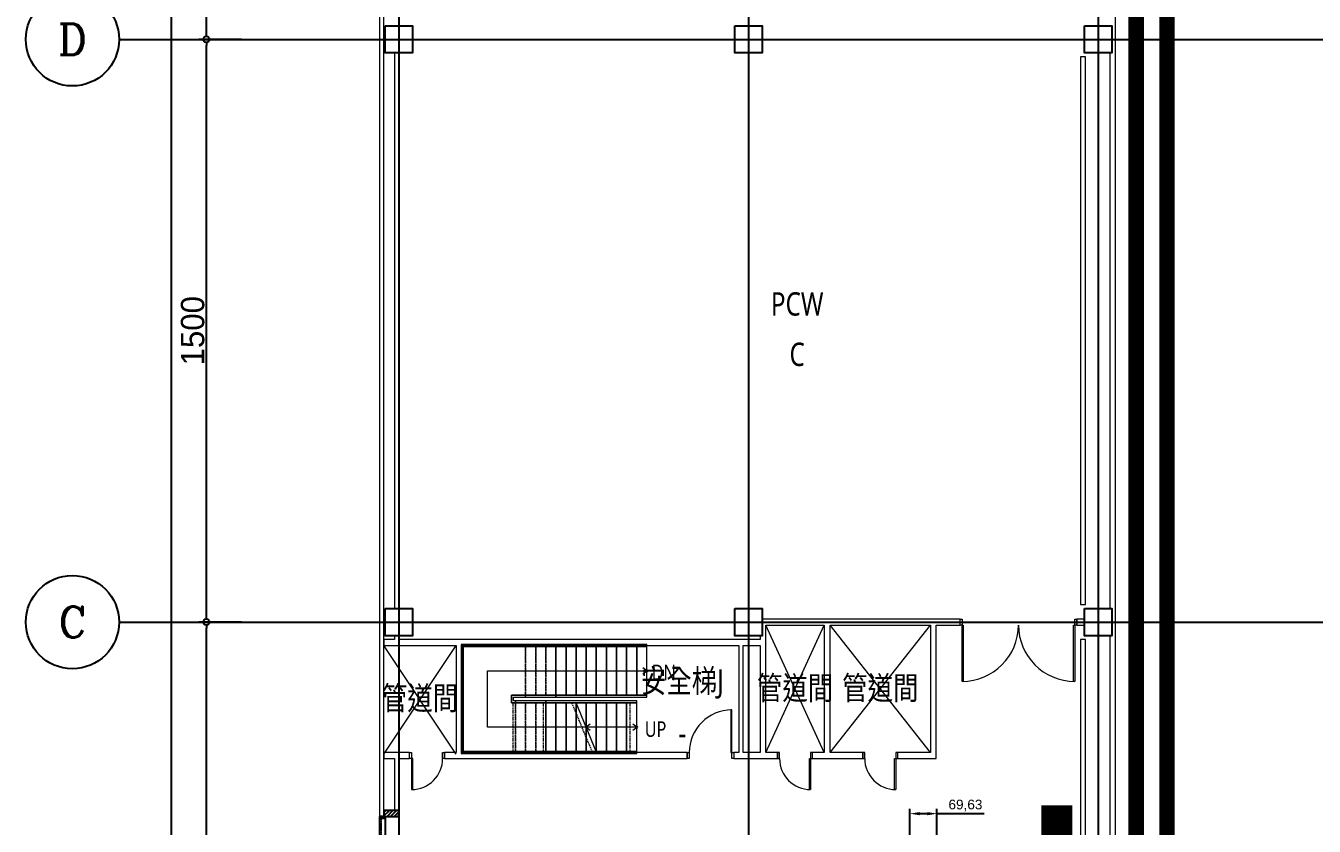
# Model space of a CAD drawing. Extents: x -3450 to 27857, y -1288 to 11880.
# Drawn here: x -960 to 2356, y 2475 to 4535 of the extents above; entities that cross this region are included whole.
import ezdxf
from ezdxf.enums import TextEntityAlignment as Align

# ---------------------------------------------------------------- set-up
doc = ezdxf.new("R2010")
doc.units = 0
for name, pattern in [('X-S-FAB-L20$0$COL-CEN-LIN', [3.25, 2.5, -0.25, 0.25, -0.25]), ('X-S-FAB-L20$0$HIDDEN', [0.4, 0.3, -0.1]), ('X-S-FAB-L20$0$JJP_虛線(退縮線、投影線、地下室範圍、非屬本工程、圖面分區)', [0.45, 0.3, -0.15]), ('X-S-FAB-L20$0$虛線', [0.004233, 0.002117, -0.002117])]:
    doc.linetypes.add(name, pattern=pattern)
for name, color, linetype in [('188K-SM-03-F20-MECH-EQ-Y2257103$0$0-move in', 8, 'Continuous'), ('188K-SM-03-F20-MECH-EQ-Y2257103$0$01-電力-CSA', 1, 'Continuous'), ('X-S-FAB-L20$0$0-MC', 8, 'Continuous'), ('X-S-FAB-L20$0$0-NC', 8, 'Continuous'), ('X-S-FAB-L20$0$1_l20平面圖_1_A-OBJE-2D', 8, 'Continuous'), ('X-S-FAB-L20$0$1_l20平面圖_1_A-STRS', 8, 'Continuous'), ('X-S-FAB-L20$0$1_l20平面圖_1_A-TEXT', 8, 'Continuous'), ('X-S-FAB-L20$0$1_l20平面圖_1_A-WALL-EX', 8, 'Continuous'), ('X-S-FAB-L20$0$1_l20平面圖_1_A-WALL-IN', 8, 'Continuous'), ('X-S-FAB-L20$0$1_l20平面圖_1_A-ZONE', 8, 'Continuous'), ('X-S-FAB-L20$0$1_l20平面圖_1_Door', 8, 'Continuous'), ('X-S-FAB-L20$0$A-BLOCK', 8, 'Continuous'), ('X-S-FAB-L20$0$BLOCK', 8, 'Continuous'), ('X-S-FAB-L20$0$CCL', 8, 'X-S-FAB-L20$0$COL-CEN-LIN'), ('X-S-FAB-L20$0$COL-S', 8, 'Continuous'), ('X-S-FAB-L20$0$DIM', 8, 'Continuous'), ('X-S-FAB-L20$0$TREE', 11, 'Continuous'), ('X-S-FAB-L20$0$WALL_188K_IN', 3, 'Continuous'), ('X-S-FAB-L20$0$WIN', 8, 'Continuous'), ('X-S-FAB-L20$0$WIN-S', 8, 'Continuous')]:
    doc.layers.add(name, color=color, linetype=linetype)
doc.styles.add('188K-SM-03-F20-MECH-EQ-Y2257103$0$Standard', font='arial.ttf')
doc.styles.add('X-S-FAB-L20$0$COL-NUM', font='romanc')
doc.styles.add('X-S-FAB-L20$0$DIM', font='', dxfattribs={"width": 0.8})
doc.styles.add('X-S-FAB-L20$0$Gen-Text', font='c2.shx', dxfattribs={"bigfont": 'chinese.shx'})
doc.styles.add('X-S-FAB-L20$0$Standard', font='', dxfattribs={"width": 0.8})
doc.styles.get('X-S-FAB-L20$0$DIM').set_extended_font_data('MingLiU')
doc.styles.get('X-S-FAB-L20$0$Standard').set_extended_font_data('Microsoft JhengHei')
doc.dimstyles.new('188K-SM-03-F20-MECH-EQ-Y2257103$0$ISO-25', dxfattribs={"dimtxt": 2.5, "dimasz": 2.5, "dimexe": 1.25, "dimexo": 0.625, "dimtad": 1, "dimtxsty": '188K-SM-03-F20-MECH-EQ-Y2257103$0$Standard', "dimcen": 2.5, "dimadec": 0, "dimazin": 0, "dimtfac": 1, "dimtmove": 0, "dimatfit": 3, "dimfxl": 1, "dimarcsym": 0})
doc.dimstyles.new('X-S-FAB-L20$0$CIRL', dxfattribs={"dimtxt": 50, "dimasz": 25, "dimexe": 16, "dimexo": 0, "dimgap": 6, "dimtad": 1, "dimdsep": 46, "dimtxsty": 'X-S-FAB-L20$0$DIM', "dimblk": 'X-S-FAB-L20$0$_DotBlank', "dimcen": 10, "dimdle": 8, "dimclrd": 256, "dimclre": 256, "dimclrt": 6, "dimadec": 0, "dimazin": 0, "dimtfac": 1, "dimtix": 1, "dimtmove": 2, "dimatfit": 0, "dimldrblk": 'X-S-FAB-L20$0$ARROW', "dimfxl": 1, "dimtolj": 1, "dimarcsym": 0})

# ---------------------------------------------------------------- blocks, each defined once
blk = doc.blocks.new('X-S-FAB-L20$0$cn-y')
at = {"layer": 'X-S-FAB-L20$0$0-MC'}
blk.add_circle((-50, 0), 50, dxfattribs=at)
at = {"layer": 'X-S-FAB-L20$0$0-NC', "style": 'X-S-FAB-L20$0$COL-NUM'}
blk.add_attdef('GRID-Y', text='', height=50, dxfattribs=at).set_placement((-50, 0), align=Align.MIDDLE_CENTER)
blk = doc.blocks.new('X-S-FAB-L20$0$_DotBlank')
at = {"color": 0, "linetype": 'ByBlock', "lineweight": -2}
blk.add_line((-0.5, 0), (-1, 0), dxfattribs=at)
blk.add_circle((0, 0), 0.5, dxfattribs=at)
blk = doc.blocks.new('*D128')
at = {"layer": 'DefPoints', "color": 0, "transparency": 16777216}
for p in [(-26745, 10645), (-26655, 10645), (-26655, 720)]:
    blk.add_point(p, dxfattribs=at)
at = {"layer": 'X-S-FAB-L20$0$DIM', "lineweight": -2, "transparency": 16777216}
for p, q in [((-26655, 10645), (-26765, 10645)), ((-26745, 736), (-26745, 10629)), ((-26655, 720), (-26765, 720))]:
    blk.add_line(p, q, dxfattribs=at)
at = {"layer": 'X-S-FAB-L20$0$DIM', "lineweight": -2, "transparency": 16777216, "xscale": 16, "yscale": 16, "zscale": 16}
for p, rotation in [((-26745, 10645), 90), ((-26745, 720), 270)]:
    blk.add_blockref('X-S-FAB-L20$0$_DotBlank', p, dxfattribs=dict(at, rotation=rotation))
at = {"layer": 'X-S-FAB-L20$0$DIM', "color": 6, "transparency": 16777216, "insert": (-26780.2, 5682.5), "char_height": 2.5, "attachment_point": 5, "rotation": 90, "style": 'X-S-FAB-L20$0$Gen-Text'}
blk.add_mtext('\\A1;{\\H24x;9925}', dxfattribs=at)
blk = doc.blocks.new('X-S-FAB-L20$0$ARROW')
at = {"color": 3}
blk.add_solid([(0, 0), (-2.4, -0.4), (-2.4, 0.4)], dxfattribs=at)
blk = doc.blocks.new('*D130')
at = {"layer": 'DefPoints', "color": 0, "transparency": 16777216}
for p in [(-26655, 3720), (-26565, 3720), (-26565, 2220)]:
    blk.add_point(p, dxfattribs=at)
at = {"layer": 'X-S-FAB-L20$0$DIM', "lineweight": -2, "transparency": 16777216}
for p, q in [((-26565, 3720), (-26675, 3720)), ((-26655, 2236), (-26655, 3704)), ((-26565, 2220), (-26675, 2220))]:
    blk.add_line(p, q, dxfattribs=at)
at = {"layer": 'X-S-FAB-L20$0$DIM', "lineweight": -2, "transparency": 16777216, "xscale": 16, "yscale": 16, "zscale": 16}
for p, rotation in [((-26655, 3720), 90), ((-26655, 2220), 270)]:
    blk.add_blockref('X-S-FAB-L20$0$_DotBlank', p, dxfattribs=dict(at, rotation=rotation))
at = {"layer": 'X-S-FAB-L20$0$DIM', "color": 6, "transparency": 16777216, "insert": (-26690.2, 2970), "char_height": 2.5, "attachment_point": 5, "rotation": 90, "style": 'X-S-FAB-L20$0$Gen-Text'}
blk.add_mtext('\\A1;{\\H24x;1500}', dxfattribs=at)
blk = doc.blocks.new('*D131')
at = {"layer": 'DefPoints', "color": 0, "transparency": 16777216}
for p in [(-26655, 5220), (-26565, 5220), (-26565, 3720)]:
    blk.add_point(p, dxfattribs=at)
at = {"layer": 'X-S-FAB-L20$0$DIM', "lineweight": -2, "transparency": 16777216}
for p, q in [((-26565, 5220), (-26675, 5220)), ((-26655, 3736), (-26655, 5204)), ((-26565, 3720), (-26675, 3720))]:
    blk.add_line(p, q, dxfattribs=at)
at = {"layer": 'X-S-FAB-L20$0$DIM', "lineweight": -2, "transparency": 16777216, "xscale": 16, "yscale": 16, "zscale": 16}
for p, rotation in [((-26655, 5220), 90), ((-26655, 3720), 270)]:
    blk.add_blockref('X-S-FAB-L20$0$_DotBlank', p, dxfattribs=dict(at, rotation=rotation))
at = {"layer": 'X-S-FAB-L20$0$DIM', "color": 6, "transparency": 16777216, "insert": (-26690.2, 4470), "char_height": 2.5, "attachment_point": 5, "rotation": 90, "style": 'X-S-FAB-L20$0$Gen-Text'}
blk.add_mtext('\\A1;{\\H24x;1500}', dxfattribs=at)
blk = doc.blocks.new('*D132')
at = {"layer": 'DefPoints', "color": 0, "transparency": 16777216}
for p in [(-26655, 6720), (-26565, 6720), (-26565, 5220)]:
    blk.add_point(p, dxfattribs=at)
at = {"layer": 'X-S-FAB-L20$0$DIM', "lineweight": -2, "transparency": 16777216}
for p, q in [((-26565, 6720), (-26675, 6720)), ((-26655, 5236), (-26655, 6704)), ((-26565, 5220), (-26675, 5220))]:
    blk.add_line(p, q, dxfattribs=at)
at = {"layer": 'X-S-FAB-L20$0$DIM', "lineweight": -2, "transparency": 16777216, "xscale": 16, "yscale": 16, "zscale": 16}
for p, rotation in [((-26655, 6720), 90), ((-26655, 5220), 270)]:
    blk.add_blockref('X-S-FAB-L20$0$_DotBlank', p, dxfattribs=dict(at, rotation=rotation))
at = {"layer": 'X-S-FAB-L20$0$DIM', "color": 6, "transparency": 16777216, "insert": (-26690.2, 5970), "char_height": 2.5, "attachment_point": 5, "rotation": 90, "style": 'X-S-FAB-L20$0$Gen-Text'}
blk.add_mtext('\\A1;{\\H24x;1500}', dxfattribs=at)
blk = doc.blocks.new('*U195')
at = {"layer": 'X-S-FAB-L20$0$WIN'}
for points in [[(395, 15), (5, 15)], [(395, 0), (5, 0)]]:
    blk.add_lwpolyline(points, dxfattribs=at)
at = {"layer": 'X-S-FAB-L20$0$WIN-S'}
for points in [[(0, 15), (5, 15), (5, 0), (0, 0)], [(400, 15), (395, 15), (395, 0), (400, 0)]]:
    blk.add_lwpolyline(points, close=True, dxfattribs=at)
at = {"layer": 'X-S-FAB-L20$0$WIN-S', "linetype": 'X-S-FAB-L20$0$HIDDEN'}
blk.add_lwpolyline([(5, 10), (395, 10)], dxfattribs=at)
blk = doc.blocks.new('*U197')
at = {"layer": 'X-S-FAB-L20$0$WALL_188K_IN'}
h = blk.add_hatch(dxfattribs=at)
h.set_pattern_fill('LINE', color=8, scale=2, angle=45)
h.set_pattern_definition([(45, (-60.3835, 0), (-4.49013, 4.49013), [])])
h.paths.add_polyline_path([(0, 0), (38, 0), (38, 15), (0, 15)])
blk.add_lwpolyline([(0, 0), (38, 0), (38, 15), (0, 15)], close=True, dxfattribs=at)
blk = doc.blocks.new('*D1026')
at = {"layer": '188K-SM-03-F20-MECH-EQ-Y2257103$0$0-move in', "color": 0, "lineweight": -2, "transparency": 16777216}
for p, q in [((1315.4, 2421.6), (1315.4, 2519.4)), ((1340.4, 2506.9), (1360, 2506.9)), ((1385, 2421.6), (1385, 2519.4)), ((1385, 2506.9), (1507, 2506.9))]:
    blk.add_line(p, q, dxfattribs=at)
at = {"layer": '188K-SM-03-F20-MECH-EQ-Y2257103$0$0-move in', "color": 0, "transparency": 16777216}
for points in [[(1340.4, 2511), (1340.4, 2502.7), (1315.4, 2506.9)], [(1360, 2511), (1360, 2502.7), (1385, 2506.9)]]:
    blk.add_solid(points, dxfattribs=at)
at = {"layer": 'DefPoints', "color": 0, "transparency": 16777216}
for p in [(1385, 2506.9), (1315.4, 2415.4), (1385, 2415.4)]:
    blk.add_point(p, dxfattribs=at)
at = {"layer": '188K-SM-03-F20-MECH-EQ-Y2257103$0$0-move in', "color": 0, "transparency": 16777216, "insert": (1458.5, 2528.1), "char_height": 25, "attachment_point": 5, "style": '188K-SM-03-F20-MECH-EQ-Y2257103$0$Standard'}
blk.add_mtext('69,63', dxfattribs=at)
blk = doc.blocks.new('X-S-FAB-L20$0$FAB2-L05')
at = {"layer": 'X-S-FAB-L20$0$CCL'}
for p, q in [((-26160, 11005), (-26160, 0)), ((-25260, 11005), (-25260, 0)), ((-24360, 11005), (-24360, 0)), ((-26880, 5220), (1210, 5220)), ((-26880, 3720), (1210, 3720))]:
    blk.add_line(p, q, dxfattribs=at)
at = {"layer": 'X-S-FAB-L20$0$COL-S'}
for points in [[(-26195, 5255), (-26125, 5255), (-26125, 5185), (-26195, 5185)], [(-25295, 5255), (-25225, 5255), (-25225, 5185), (-25295, 5185)], [(-24395, 5255), (-24325, 5255), (-24325, 5185), (-24395, 5185)], [(-26195, 3755), (-26125, 3755), (-26125, 3685), (-26195, 3685)], [(-25295, 3755), (-25225, 3755), (-25225, 3685), (-25295, 3685)], [(-24395, 3755), (-24325, 3755), (-24325, 3685), (-24395, 3685)]]:
    blk.add_lwpolyline(points, close=True, dxfattribs=at)
at = {"layer": 'X-S-FAB-L20$0$A-BLOCK'}
ref = blk.add_blockref('X-S-FAB-L20$0$cn-y', (-26880, 5220), dxfattribs=dict(at, xscale=2.399999999999997, yscale=2.399999999999997, zscale=2.399999999999997))
ref.add_attrib('GRID-Y', 'D', dxfattribs={"layer": 'X-S-FAB-L20$0$0-NC', "height": 80, "style": 'X-S-FAB-L20$0$COL-NUM'}).set_placement((-27000, 5220), align=Align.MIDDLE_CENTER)
ref = blk.add_blockref('X-S-FAB-L20$0$cn-y', (-26880, 3720), dxfattribs=dict(at, xscale=2.399999999999997, yscale=2.399999999999997, zscale=2.399999999999997))
ref.add_attrib('GRID-Y', 'C', dxfattribs={"layer": 'X-S-FAB-L20$0$0-NC', "height": 80, "style": 'X-S-FAB-L20$0$COL-NUM'}).set_placement((-27000, 3720), align=Align.MIDDLE_CENTER)
at = {"layer": 'X-S-FAB-L20$0$DIM'}
for base, p1, p2, picture, middle in [((-26745, 10645), (-26655, 720), (-26655, 10645), '*D128', (-26780.163, 5682.5)), ((-26655, 6720), (-26565, 5220), (-26565, 6720), '*D132', (-26690.157, 5970)), ((-26655, 5220), (-26565, 3720), (-26565, 5220), '*D131', (-26690.157, 4470)), ((-26655, 3720), (-26565, 2220), (-26565, 3720), '*D130', (-26690.157, 2970))]:
    dim = blk.add_linear_dim(base=base, p1=p1, p2=p2, angle=90, text='{\\H24x;<>}', dimstyle='X-S-FAB-L20$0$CIRL', override={"dimtxt": 2.5, "dimasz": 16, "dimexe": 20, "dimgap": 5, "dimtxsty": 'X-S-FAB-L20$0$Gen-Text', "dimblk1": 'X-S-FAB-L20$0$_DotBlank', "dimblk2": 'X-S-FAB-L20$0$_DotBlank', "dimsah": 1}, dxfattribs=at)
    dim.commit()
    dim.dimension.update_dxf_attribs({"geometry": picture, "text_midpoint": middle})
blk = doc.blocks.new('X-S-FAB-L20')
at = {"layer": 'X-S-FAB-L20$0$1_l20平面圖_1_A-OBJE-2D', "color": 2, "lineweight": 0, "ltscale": 10}
for p, q in [((945, 2664), (1095, 2992.5)), ((1095, 2664), (945, 2992.5)), ((1110, 2664), (1368.5, 2992.5)), ((1368.5, 2664), (1110, 2992.5)), ((-38, 2660.3), (147.5, 2940)), ((147.5, 2660.3), (-38, 2940))]:
    blk.add_line(p, q, dxfattribs=at)
at = {"layer": 'X-S-FAB-L20$0$1_l20平面圖_1_A-STRS', "color": 4, "lineweight": 0, "ltscale": 10}
for p, q in [((404.5, 2942), (160.5, 2942)), ((160.5, 2942), (160.5, 2662)), ((404.5, 2942), (160.5, 2942)), ((160.5, 2942), (160.5, 2662)), ((165.5, 2667), (165.5, 2937)), ((165.5, 2937), (404.5, 2937)), ((165.5, 2667), (165.5, 2937)), ((165.5, 2937), (404.5, 2937)), ((404.5, 2937), (404.5, 2942)), ((638.5, 2942), (404.5, 2942)), ((404.5, 2942), (404.5, 2937)), ((404.5, 2937), (404.5, 2942)), ((638.5, 2942), (404.5, 2942)), ((404.5, 2942), (404.5, 2937)), ((404.5, 2937), (638.5, 2937)), ((404.5, 2937), (638.5, 2937)), ((638.5, 2937), (638.5, 2942)), ((638.5, 2937), (638.5, 2942)), ((404.5, 2812), (290.5, 2812)), ((290.5, 2812), (290.5, 2792)), ((404.5, 2812), (290.5, 2812)), ((290.5, 2812), (290.5, 2792)), ((290.5, 2792), (378.5, 2792)), ((290.5, 2792), (378.5, 2792)), ((295.5, 2797), (295.5, 2807)), ((295.5, 2807), (404.5, 2807)), ((295.5, 2797), (295.5, 2807)), ((295.5, 2807), (404.5, 2807)), ((378.5, 2797), (295.5, 2797)), ((378.5, 2797), (295.5, 2797)), ((612.5, 2797), (378.5, 2797)), ((378.5, 2797), (378.5, 2792)), ((378.5, 2792), (378.5, 2797)), ((612.5, 2797), (378.5, 2797)), ((378.5, 2797), (378.5, 2792)), ((378.5, 2792), (378.5, 2797)), ((378.5, 2792), (612.5, 2792)), ((378.5, 2792), (612.5, 2792)), ((404.5, 2807), (404.5, 2812)), ((638.5, 2812), (404.5, 2812)), ((404.5, 2812), (404.5, 2807)), ((404.5, 2807), (404.5, 2812)), ((638.5, 2812), (404.5, 2812)), ((404.5, 2812), (404.5, 2807)), ((404.5, 2807), (638.5, 2807)), ((404.5, 2807), (638.5, 2807)), ((612.5, 2797), (454.4, 2797)), ((456.5, 2792), (612.5, 2792)), ((612.5, 2792), (612.5, 2797)), ((612.5, 2792), (612.5, 2797)), ((612.5, 2792), (612.5, 2797)), ((638.5, 2807), (638.5, 2812)), ((638.5, 2807), (638.5, 2812)), ((160.5, 2662), (378.5, 2662)), ((160.5, 2662), (378.5, 2662)), ((378.5, 2667), (165.5, 2667)), ((378.5, 2667), (165.5, 2667)), ((612.5, 2667), (378.5, 2667)), ((378.5, 2667), (378.5, 2662)), ((378.5, 2662), (378.5, 2667)), ((612.5, 2667), (378.5, 2667)), ((378.5, 2667), (378.5, 2662)), ((378.5, 2662), (378.5, 2667)), ((378.5, 2662), (612.5, 2662)), ((378.5, 2662), (612.5, 2662)), ((612.5, 2667), (508.5, 2667)), ((510.6, 2662), (612.5, 2662)), ((612.5, 2662), (612.5, 2667)), ((612.5, 2662), (612.5, 2667)), ((612.5, 2662), (612.5, 2667))]:
    blk.add_line(p, q, dxfattribs=at)
at = {"layer": 'X-S-FAB-L20$0$1_l20平面圖_1_A-STRS', "color": 12, "linetype": 'X-S-FAB-L20$0$JJP_虛線(退縮線、投影線、地下室範圍、非屬本工程、圖面分區)', "lineweight": 0, "ltscale": 10}
for p, q in [((326.5, 2942), (160.5, 2942)), ((160.5, 2942), (160.5, 2662)), ((165.5, 2667), (165.5, 2937)), ((165.5, 2937), (326.5, 2937)), ((326.5, 2937), (165.5, 2937)), ((165.5, 2937), (165.5, 2667)), ((326.5, 2937), (326.5, 2942)), ((638.5, 2942), (326.5, 2942)), ((326.5, 2942), (326.5, 2937)), ((326.5, 2937), (638.5, 2937)), ((326.5, 2937), (326.5, 2812)), ((326.5, 2937), (326.5, 2812)), ((326.5, 2937), (326.5, 2812)), ((326.5, 2812), (326.5, 2937)), ((352.5, 2937), (326.5, 2937)), ((326.5, 2937), (326.5, 2812)), ((352.5, 2937), (352.5, 2812)), ((352.5, 2812), (352.5, 2937)), ((352.5, 2937), (352.5, 2812)), ((378.5, 2937), (352.5, 2937)), ((378.5, 2937), (378.5, 2812)), ((378.5, 2812), (378.5, 2937)), ((378.5, 2937), (378.5, 2812)), ((404.5, 2937), (378.5, 2937)), ((404.5, 2937), (404.5, 2812)), ((404.5, 2937), (404.5, 2812)), ((404.5, 2937), (404.5, 2812)), ((404.5, 2812), (404.5, 2937)), ((404.5, 2937), (404.5, 2812)), ((430.5, 2937), (404.5, 2937)), ((430.5, 2937), (430.5, 2812)), ((430.5, 2812), (430.5, 2937)), ((430.5, 2937), (430.5, 2812)), ((456.5, 2937), (430.5, 2937)), ((456.5, 2937), (456.5, 2812)), ((456.5, 2812), (456.5, 2937)), ((456.5, 2937), (456.5, 2812)), ((482.5, 2937), (456.5, 2937)), ((482.5, 2937), (482.5, 2812)), ((482.5, 2812), (482.5, 2937)), ((482.5, 2937), (482.5, 2812)), ((508.5, 2937), (482.5, 2937)), ((508.5, 2937), (508.5, 2812)), ((508.5, 2812), (508.5, 2937)), ((508.5, 2937), (508.5, 2812)), ((534.5, 2937), (508.5, 2937)), ((534.5, 2937), (534.5, 2812)), ((534.5, 2812), (534.5, 2937)), ((534.5, 2937), (534.5, 2812)), ((560.5, 2937), (534.5, 2937)), ((560.5, 2937), (560.5, 2812)), ((560.5, 2812), (560.5, 2937)), ((560.5, 2937), (560.5, 2812)), ((586.5, 2937), (560.5, 2937)), ((586.5, 2937), (586.5, 2812)), ((586.5, 2812), (586.5, 2937)), ((586.5, 2937), (586.5, 2812)), ((612.5, 2937), (586.5, 2937)), ((612.5, 2937), (612.5, 2812)), ((612.5, 2812), (612.5, 2937)), ((612.5, 2937), (612.5, 2812)), ((638.5, 2937), (612.5, 2937)), ((638.5, 2937), (638.5, 2942)), ((638.5, 2812), (638.5, 2937)), ((326.5, 2812), (290.5, 2812)), ((290.5, 2812), (290.5, 2792)), ((290.5, 2792), (290.5, 2812)), ((290.5, 2812), (326.5, 2812)), ((290.5, 2792), (300.5, 2792)), ((300.5, 2792), (290.5, 2792)), ((293.7, 2792), (293.7, 2667)), ((295.5, 2797), (295.5, 2807)), ((295.5, 2807), (326.5, 2807)), ((300.5, 2797), (295.5, 2797)), ((443.6, 2797), (300.5, 2797)), ((300.5, 2797), (300.5, 2792)), ((300.5, 2792), (300.5, 2797)), ((300.5, 2792), (445.7, 2792)), ((300.5, 2667), (300.5, 2792)), ((300.5, 2667), (300.5, 2792)), ((300.5, 2667), (300.5, 2792)), ((326.5, 2792), (300.5, 2792)), ((300.5, 2792), (300.5, 2667)), ((300.5, 2667), (300.5, 2792)), ((326.5, 2807), (326.5, 2812)), ((638.5, 2812), (326.5, 2812)), ((326.5, 2812), (326.5, 2807)), ((326.5, 2812), (352.5, 2812)), ((326.5, 2807), (638.5, 2807)), ((326.5, 2667), (326.5, 2792)), ((352.5, 2792), (326.5, 2792)), ((326.5, 2792), (326.5, 2667)), ((326.5, 2667), (326.5, 2792)), ((352.5, 2812), (378.5, 2812)), ((352.5, 2667), (352.5, 2792)), ((378.5, 2792), (352.5, 2792)), ((352.5, 2792), (352.5, 2667)), ((352.5, 2667), (352.5, 2792)), ((371.6, 2792), (371.6, 2667)), ((371.6, 2792), (371.6, 2667)), ((378.5, 2812), (404.5, 2812)), ((378.5, 2667), (378.5, 2792)), ((404.5, 2792), (378.5, 2792)), ((378.5, 2792), (378.5, 2667)), ((378.5, 2667), (378.5, 2792)), ((404.5, 2812), (430.5, 2812)), ((404.5, 2667), (404.5, 2792)), ((430.5, 2792), (404.5, 2792)), ((404.5, 2792), (404.5, 2667)), ((404.5, 2667), (404.5, 2792)), ((430.5, 2812), (456.5, 2812)), ((430.5, 2667), (430.5, 2792)), ((445.7, 2792), (430.5, 2792)), ((430.5, 2792), (430.5, 2667)), ((430.5, 2667), (430.5, 2792)), ((497.7, 2667), (445.7, 2792)), ((456.5, 2812), (482.5, 2812)), ((482.5, 2812), (508.5, 2812)), ((508.5, 2812), (534.5, 2812)), ((534.5, 2812), (560.5, 2812)), ((560.5, 2812), (586.5, 2812)), ((586.5, 2812), (612.5, 2812)), ((594.6, 2792), (594.6, 2667)), ((594.7, 2792), (594.7, 2667)), ((594.7, 2792), (594.7, 2667)), ((612.5, 2812), (638.5, 2812)), ((638.5, 2807), (638.5, 2812)), ((456.5, 2667), (456.5, 2766)), ((456.5, 2766), (456.5, 2667)), ((456.5, 2667), (456.5, 2766)), ((482.5, 2667), (482.5, 2703.5)), ((482.5, 2703.5), (482.5, 2667)), ((482.5, 2667), (482.5, 2703.5)), ((160.5, 2662), (300.5, 2662)), ((300.5, 2667), (165.5, 2667)), ((165.5, 2667), (300.5, 2667)), ((497.7, 2667), (300.5, 2667)), ((300.5, 2667), (300.5, 2662)), ((300.5, 2662), (300.5, 2667)), ((300.5, 2667), (326.5, 2667)), ((300.5, 2662), (499.7, 2662)), ((326.5, 2667), (352.5, 2667)), ((352.5, 2667), (378.5, 2667)), ((378.5, 2667), (404.5, 2667)), ((404.5, 2667), (430.5, 2667)), ((430.5, 2667), (456.5, 2667)), ((456.5, 2667), (482.5, 2667)), ((482.5, 2667), (497.7, 2667))]:
    blk.add_line(p, q, dxfattribs=at)
at = {"layer": 'X-S-FAB-L20$0$1_l20平面圖_1_A-STRS', "color": 12, "lineweight": 0, "ltscale": 10}
for p, q in [((404.5, 2937), (165.5, 2937)), ((165.5, 2937), (165.5, 2667)), ((404.5, 2937), (165.5, 2937)), ((165.5, 2937), (165.5, 2667)), ((404.5, 2937), (165.5, 2937)), ((165.5, 2937), (165.5, 2667)), ((404.5, 2937), (165.5, 2937)), ((165.5, 2937), (165.5, 2667)), ((638.5, 2937), (404.5, 2937)), ((404.5, 2937), (404.5, 2812)), ((404.5, 2937), (404.5, 2812)), ((404.5, 2812), (404.5, 2937)), ((430.5, 2937), (404.5, 2937)), ((404.5, 2937), (404.5, 2812)), ((638.5, 2937), (404.5, 2937)), ((404.5, 2937), (404.5, 2812)), ((404.5, 2937), (404.5, 2812)), ((404.5, 2812), (404.5, 2937)), ((430.5, 2937), (404.5, 2937)), ((404.5, 2937), (404.5, 2812)), ((430.5, 2937), (430.5, 2812)), ((430.5, 2812), (430.5, 2937)), ((430.5, 2937), (430.5, 2812)), ((456.5, 2937), (430.5, 2937)), ((430.5, 2937), (430.5, 2812)), ((430.5, 2812), (430.5, 2937)), ((430.5, 2937), (430.5, 2812)), ((456.5, 2937), (430.5, 2937)), ((456.5, 2937), (456.5, 2812)), ((456.5, 2812), (456.5, 2937)), ((456.5, 2937), (456.5, 2812)), ((482.5, 2937), (456.5, 2937)), ((456.5, 2937), (456.5, 2812)), ((456.5, 2812), (456.5, 2937)), ((456.5, 2937), (456.5, 2812)), ((482.5, 2937), (456.5, 2937)), ((482.5, 2937), (482.5, 2812)), ((482.5, 2812), (482.5, 2937)), ((482.5, 2937), (482.5, 2812)), ((508.5, 2937), (482.5, 2937)), ((482.5, 2937), (482.5, 2812)), ((482.5, 2812), (482.5, 2937)), ((482.5, 2937), (482.5, 2812)), ((508.5, 2937), (482.5, 2937)), ((508.5, 2937), (508.5, 2812)), ((508.5, 2812), (508.5, 2937)), ((508.5, 2937), (508.5, 2812)), ((534.5, 2937), (508.5, 2937)), ((508.5, 2937), (508.5, 2812)), ((508.5, 2812), (508.5, 2937)), ((508.5, 2937), (508.5, 2812)), ((534.5, 2937), (508.5, 2937)), ((534.5, 2937), (534.5, 2812)), ((534.5, 2812), (534.5, 2937)), ((534.5, 2937), (534.5, 2812)), ((560.5, 2937), (534.5, 2937)), ((534.5, 2937), (534.5, 2812)), ((534.5, 2812), (534.5, 2937)), ((534.5, 2937), (534.5, 2812)), ((560.5, 2937), (534.5, 2937)), ((560.5, 2937), (560.5, 2812)), ((560.5, 2812), (560.5, 2937)), ((560.5, 2937), (560.5, 2812)), ((586.5, 2937), (560.5, 2937)), ((560.5, 2937), (560.5, 2812)), ((560.5, 2812), (560.5, 2937)), ((560.5, 2937), (560.5, 2812)), ((586.5, 2937), (560.5, 2937)), ((586.5, 2937), (586.5, 2812)), ((586.5, 2812), (586.5, 2937)), ((586.5, 2937), (586.5, 2812)), ((612.5, 2937), (586.5, 2937)), ((586.5, 2937), (586.5, 2812)), ((586.5, 2812), (586.5, 2937)), ((586.5, 2937), (586.5, 2812)), ((612.5, 2937), (586.5, 2937)), ((612.5, 2937), (612.5, 2812)), ((612.5, 2812), (612.5, 2937)), ((612.5, 2937), (612.5, 2812)), ((638.5, 2937), (612.5, 2937)), ((612.5, 2937), (612.5, 2812)), ((612.5, 2812), (612.5, 2937)), ((612.5, 2937), (612.5, 2812)), ((638.5, 2937), (612.5, 2937)), ((638.5, 2812), (638.5, 2937)), ((638.5, 2812), (638.5, 2937)), ((638.5, 2812), (638.5, 2937)), ((638.5, 2812), (638.5, 2937)), ((290.5, 2792), (290.5, 2812)), ((290.5, 2812), (404.5, 2812)), ((290.5, 2792), (290.5, 2812)), ((290.5, 2812), (404.5, 2812)), ((290.5, 2792), (290.5, 2812)), ((290.5, 2812), (404.5, 2812)), ((290.5, 2792), (290.5, 2812)), ((290.5, 2812), (404.5, 2812)), ((371.6, 2792), (290.5, 2792)), ((378.5, 2792), (290.5, 2792)), ((371.6, 2792), (290.5, 2792)), ((378.5, 2792), (290.5, 2792)), ((378.5, 2792), (371.6, 2792)), ((378.5, 2792), (371.6, 2792)), ((612.5, 2792), (378.5, 2792)), ((378.5, 2667), (378.5, 2792)), ((378.5, 2667), (378.5, 2792)), ((378.5, 2667), (378.5, 2792)), ((404.5, 2792), (378.5, 2792)), ((378.5, 2792), (378.5, 2667)), ((378.5, 2667), (378.5, 2792)), ((612.5, 2792), (378.5, 2792)), ((378.5, 2667), (378.5, 2792)), ((378.5, 2667), (378.5, 2792)), ((378.5, 2667), (378.5, 2792)), ((404.5, 2792), (378.5, 2792)), ((378.5, 2792), (378.5, 2667)), ((378.5, 2667), (378.5, 2792)), ((404.5, 2812), (638.5, 2812)), ((404.5, 2812), (430.5, 2812)), ((404.5, 2812), (638.5, 2812)), ((404.5, 2812), (430.5, 2812)), ((404.5, 2667), (404.5, 2792)), ((430.5, 2792), (404.5, 2792)), ((404.5, 2792), (404.5, 2667)), ((404.5, 2667), (404.5, 2792)), ((404.5, 2667), (404.5, 2792)), ((430.5, 2792), (404.5, 2792)), ((404.5, 2792), (404.5, 2667)), ((404.5, 2667), (404.5, 2792)), ((430.5, 2812), (456.5, 2812)), ((430.5, 2812), (456.5, 2812)), ((430.5, 2667), (430.5, 2792)), ((456.5, 2792), (430.5, 2792)), ((430.5, 2792), (430.5, 2667)), ((430.5, 2667), (430.5, 2792)), ((430.5, 2667), (430.5, 2792)), ((456.5, 2792), (430.5, 2792)), ((430.5, 2792), (430.5, 2667)), ((430.5, 2667), (430.5, 2792)), ((456.5, 2812), (482.5, 2812)), ((456.5, 2812), (482.5, 2812)), ((456.5, 2667), (456.5, 2792)), ((482.5, 2792), (456.5, 2792)), ((456.5, 2792), (456.5, 2667)), ((456.5, 2667), (456.5, 2792)), ((456.5, 2667), (456.5, 2792)), ((482.5, 2792), (456.5, 2792)), ((456.5, 2792), (456.5, 2667)), ((456.5, 2667), (456.5, 2792)), ((612.5, 2792), (456.5, 2792)), ((482.5, 2792), (456.5, 2792)), ((508.5, 2667), (456.5, 2792)), ((482.5, 2812), (508.5, 2812)), ((482.5, 2812), (508.5, 2812)), ((482.5, 2667), (482.5, 2792)), ((508.5, 2792), (482.5, 2792)), ((482.5, 2792), (482.5, 2667)), ((482.5, 2667), (482.5, 2792)), ((482.5, 2667), (482.5, 2792)), ((508.5, 2792), (482.5, 2792)), ((482.5, 2792), (482.5, 2667)), ((482.5, 2667), (482.5, 2792)), ((482.5, 2729.5), (482.5, 2792)), ((508.5, 2792), (482.5, 2792)), ((482.5, 2792), (482.5, 2729.5)), ((482.5, 2729.5), (482.5, 2792)), ((508.5, 2812), (534.5, 2812)), ((508.5, 2812), (534.5, 2812)), ((508.5, 2667), (508.5, 2792)), ((534.5, 2792), (508.5, 2792)), ((508.5, 2792), (508.5, 2667)), ((508.5, 2667), (508.5, 2792)), ((508.5, 2667), (508.5, 2792)), ((534.5, 2792), (508.5, 2792)), ((508.5, 2792), (508.5, 2667)), ((508.5, 2667), (508.5, 2792)), ((508.5, 2667), (508.5, 2792)), ((534.5, 2792), (508.5, 2792)), ((508.5, 2792), (508.5, 2667)), ((508.5, 2667), (508.5, 2792)), ((534.5, 2812), (560.5, 2812)), ((534.5, 2812), (560.5, 2812)), ((534.5, 2667), (534.5, 2792)), ((560.5, 2792), (534.5, 2792)), ((534.5, 2792), (534.5, 2667)), ((534.5, 2667), (534.5, 2792)), ((534.5, 2667), (534.5, 2792)), ((560.5, 2792), (534.5, 2792)), ((534.5, 2792), (534.5, 2667)), ((534.5, 2667), (534.5, 2792)), ((534.5, 2667), (534.5, 2792)), ((560.5, 2792), (534.5, 2792)), ((534.5, 2792), (534.5, 2667)), ((534.5, 2667), (534.5, 2792)), ((560.5, 2812), (586.5, 2812)), ((560.5, 2812), (586.5, 2812)), ((560.5, 2667), (560.5, 2792)), ((586.5, 2792), (560.5, 2792)), ((560.5, 2792), (560.5, 2667)), ((560.5, 2667), (560.5, 2792)), ((560.5, 2667), (560.5, 2792)), ((586.5, 2792), (560.5, 2792)), ((560.5, 2792), (560.5, 2667)), ((560.5, 2667), (560.5, 2792)), ((560.5, 2667), (560.5, 2792)), ((586.5, 2792), (560.5, 2792)), ((560.5, 2792), (560.5, 2667)), ((560.5, 2667), (560.5, 2792)), ((586.5, 2812), (612.5, 2812)), ((586.5, 2812), (612.5, 2812)), ((586.5, 2667), (586.5, 2792)), ((612.5, 2792), (586.5, 2792)), ((586.5, 2792), (586.5, 2667)), ((586.5, 2667), (586.5, 2792)), ((586.5, 2667), (586.5, 2792)), ((612.5, 2792), (586.5, 2792)), ((586.5, 2792), (586.5, 2667)), ((586.5, 2667), (586.5, 2792)), ((586.5, 2667), (586.5, 2792)), ((612.5, 2792), (586.5, 2792)), ((586.5, 2792), (586.5, 2667)), ((586.5, 2667), (586.5, 2792)), ((612.5, 2812), (638.5, 2812)), ((612.5, 2812), (638.5, 2812)), ((612.5, 2667), (612.5, 2792)), ((612.5, 2667), (612.5, 2792)), ((612.5, 2667), (612.5, 2792)), ((612.5, 2667), (612.5, 2792)), ((612.5, 2667), (612.5, 2792)), ((612.5, 2667), (612.5, 2792)), ((165.5, 2667), (371.6, 2667)), ((165.5, 2667), (378.5, 2667)), ((165.5, 2667), (371.6, 2667)), ((165.5, 2667), (378.5, 2667)), ((371.6, 2667), (378.5, 2667)), ((371.6, 2667), (378.5, 2667)), ((378.5, 2667), (612.5, 2667)), ((378.5, 2667), (404.5, 2667)), ((378.5, 2667), (612.5, 2667)), ((378.5, 2667), (404.5, 2667)), ((404.5, 2667), (430.5, 2667)), ((404.5, 2667), (430.5, 2667)), ((430.5, 2667), (456.5, 2667)), ((430.5, 2667), (456.5, 2667)), ((456.5, 2667), (482.5, 2667)), ((456.5, 2667), (482.5, 2667)), ((482.5, 2667), (508.5, 2667)), ((482.5, 2667), (508.5, 2667)), ((508.5, 2667), (534.5, 2667)), ((508.5, 2667), (534.5, 2667)), ((508.5, 2667), (612.5, 2667)), ((508.5, 2667), (534.5, 2667)), ((534.5, 2667), (560.5, 2667)), ((534.5, 2667), (560.5, 2667)), ((534.5, 2667), (560.5, 2667)), ((560.5, 2667), (586.5, 2667)), ((560.5, 2667), (586.5, 2667)), ((560.5, 2667), (586.5, 2667)), ((586.5, 2667), (612.5, 2667)), ((586.5, 2667), (612.5, 2667)), ((586.5, 2667), (612.5, 2667))]:
    blk.add_line(p, q, dxfattribs=at)
at = {"layer": 'X-S-FAB-L20$0$1_l20平面圖_1_A-STRS', "color": 12, "linetype": 'X-S-FAB-L20$0$虛線', "lineweight": 0, "ltscale": 10}
for p, q in [((326.5, 2937), (165.5, 2937)), ((165.5, 2937), (165.5, 2667)), ((638.5, 2937), (326.5, 2937)), ((638.5, 2812), (638.5, 2937)), ((290.5, 2792), (290.5, 2812)), ((290.5, 2812), (326.5, 2812)), ((293.7, 2792), (290.5, 2792)), ((300.5, 2792), (293.7, 2792)), ((445.7, 2792), (300.5, 2792)), ((326.5, 2812), (638.5, 2812)), ((165.5, 2667), (293.7, 2667)), ((293.7, 2667), (300.5, 2667)), ((300.5, 2667), (497.7, 2667))]:
    blk.add_line(p, q, dxfattribs=at)
at = {"layer": 'X-S-FAB-L20$0$1_l20平面圖_1_A-STRS', "color": 8, "lineweight": 0, "ltscale": 10}
for p, q in [((228, 2729.5), (228, 2874.5)), ((228, 2874.5), (404.5, 2874.5)), ((228, 2729.5), (228, 2874.5)), ((228, 2874.5), (404.5, 2874.5)), ((404.5, 2874.5), (612.5, 2874.5)), ((404.5, 2874.5), (612.5, 2874.5)), ((612.5, 2874.5), (638.5, 2874.5)), ((612.5, 2874.5), (638.5, 2874.5)), ((638.5, 2874.5), (628.5, 2882)), ((628.5, 2867), (638.5, 2874.5)), ((378.5, 2729.5), (228, 2729.5)), ((378.5, 2729.5), (228, 2729.5)), ((586.5, 2729.5), (378.5, 2729.5)), ((586.5, 2729.5), (378.5, 2729.5)), ((492.5, 2737), (482.5, 2729.5)), ((586.5, 2729.5), (482.5, 2729.5)), ((482.5, 2729.5), (492.5, 2722)), ((612.5, 2729.5), (586.5, 2729.5)), ((612.5, 2729.5), (586.5, 2729.5)), ((612.5, 2729.5), (586.5, 2729.5)), ((612.5, 2729.5), (602.5, 2737)), ((602.5, 2722), (612.5, 2729.5))]:
    blk.add_line(p, q, dxfattribs=at)
at = {"layer": 'X-S-FAB-L20$0$1_l20平面圖_1_A-STRS', "color": 8, "lineweight": 0, "ltscale": 10, "flags": 128}
for points in [[(638.5, 2877, 1), (638.5, 2872, 1)], [(612.5, 2732, 1), (612.5, 2727, 1)], [(612.5, 2732, 1), (612.5, 2727, 1)]]:
    blk.add_lwpolyline(points, format="xyb", close=True, dxfattribs=at)
at = {"layer": 'X-S-FAB-L20$0$1_l20平面圖_1_A-WALL-EX', "color": 6, "lineweight": 0, "ltscale": 10}
for p, q in [((-50, 2500), (-38.5, 2500)), ((-38.5, 2500), (-38, 2500))]:
    blk.add_line(p, q, dxfattribs=at)
at = {"layer": 'X-S-FAB-L20$0$1_l20平面圖_1_A-WALL-EX', "color": 6, "lineweight": 0, "ltscale": 10, "flags": 128}
for points in [[(-50, 8300), (-50, 2500)], [(-38, 2500), (-38, 8288)]]:
    blk.add_lwpolyline(points, dxfattribs=at)
at = {"layer": 'X-S-FAB-L20$0$1_l20平面圖_1_A-WALL-IN', "color": 3, "lineweight": 0, "ltscale": 10}
for p, q in [((1445, 2992.5), (1445, 3007.5)), ((1745, 2992.5), (1745, 3007.5)), ((28, 2649), (28, 2664)), ((118, 2649), (118, 2664)), ((742.5, 2664), (742.5, 2649)), ((862.5, 2664), (862.5, 2649)), ((975, 2649), (975, 2664)), ((1065, 2649), (1065, 2664)), ((1194.2, 2649), (1194.2, 2664)), ((1284.2, 2649), (1284.2, 2664))]:
    blk.add_line(p, q, dxfattribs=at)
at = {"layer": 'X-S-FAB-L20$0$1_l20平面圖_1_A-WALL-IN', "color": 3, "lineweight": 0, "ltscale": 10, "flags": 128}
for points in [[(1845, -35), (1845, 8303)], [(-11.2, 4465), (-11.2, 3035)], [(0, 3035), (0, 4465)], [(1767.2, 4455), (1755, 4455)], [(1755, 4455), (1755, 3045)], [(1767.2, 3045), (1767.2, 4455)], [(1830, 4465), (1830, 3035)], [(1755, 3045), (1767.2, 3045)], [(1445, 3007.5), (935, 3007.5)], [(945, 2992.5), (1095, 2992.5)], [(945, 2955), (945, 2992.5)], [(1095, 2992.5), (1095, 2664)], [(1110, 2992.5), (1368.5, 2992.5)], [(1110, 2664), (1110, 2992.5)], [(1368.5, 2992.5), (1368.5, 2664)], [(1383.5, 2992.5), (1445, 2992.5)], [(1383.5, 2664), (1383.5, 2992.5)], [(1765, 3007.5), (1745, 3007.5)], [(1745, 2992.5), (1765, 2992.5)], [(-11.2, 2955), (-38, 2955)], [(-38, 2955), (-38, 2940)], [(-11.2, 2965), (-11.2, 2955)], [(0, 2955), (0, 2965)], [(930, 2955), (0, 2955)], [(930, 2965), (930, 2955)], [(945, 2940), (945, 2955)], [(1767.2, 2955), (1755, 2955)], [(1755, 2955), (1755, 1545)], [(1767.2, 1545), (1767.2, 2955)], [(1830, 2965), (1830, 1535)], [(-38, 2940), (147.5, 2940)], [(147.5, 2940), (147.5, 2664)], [(162.5, 2940), (875, 2940)], [(162.5, 2664), (162.5, 2940)], [(875, 2940), (875, 2664)], [(886.2, 2940), (930, 2940)], [(886.2, 2664), (886.2, 2940)], [(930, 2940), (930, 2664)], [(945, 2664), (945, 2940)], [(28, 2664), (-38, 2664)], [(-38, 2664), (-38, 2649)], [(147.5, 2664), (118, 2664)], [(742.5, 2664), (162.5, 2664)], [(875, 2664), (862.5, 2664)], [(930, 2664), (886.2, 2664)], [(975, 2664), (945, 2664)], [(1095, 2664), (1065, 2664)], [(1194.2, 2664), (1110, 2664)], [(1368.5, 2664), (1284.2, 2664)], [(1383.5, 2649), (1383.5, 2664)], [(-38, 2649), (-11.2, 2649)], [(-11.2, 2649), (-11.2, 2515)], [(0, 2649), (28, 2649)], [(0, 2500), (0, 2649)], [(118, 2649), (742.5, 2649)], [(862.5, 2649), (975, 2649)], [(1065, 2649), (1194.2, 2649)], [(1284.2, 2649), (1383.5, 2649)]]:
    blk.add_lwpolyline(points, dxfattribs=at)
at = {"layer": 'X-S-FAB-L20$0$1_l20平面圖_1_Door', "color": 4, "lineweight": 0, "ltscale": 10}
for p, q in [((1445, 2992.5), (1445, 3007.5)), ((1445, 3007.5), (1450, 3007.5)), ((1450, 2992.5), (1445, 2992.5)), ((1450, 3007.5), (1450, 2992.5)), ((1450, 2847.5), (1450, 2992.5)), ((1450, 2992.5), (1453, 2992.5)), ((1453, 2992.5), (1453, 2847.5)), ((1737, 2847.5), (1737, 2992.5)), ((1737, 2992.5), (1740, 2992.5)), ((1740, 2992.5), (1740, 3007.5)), ((1740, 3007.5), (1745, 3007.5)), ((1740, 2992.5), (1740, 2847.5)), ((1745, 2992.5), (1740, 2992.5)), ((1745, 3007.5), (1745, 2992.5)), ((1453, 2847.5), (1450, 2847.5)), ((1740, 2847.5), (1737, 2847.5)), ((857.5, 2774), (854.5, 2774)), ((854.5, 2774), (854.5, 2664)), ((857.5, 2664), (857.5, 2774)), ((28, 2649), (28, 2664)), ((28, 2664), (33, 2664)), ((33, 2664), (33, 2649)), ((113, 2649), (113, 2664)), ((113, 2664), (118, 2664)), ((118, 2664), (118, 2649)), ((742.5, 2664), (747.5, 2664)), ((742.5, 2649), (742.5, 2664)), ((747.5, 2664), (747.5, 2649)), ((854.5, 2664), (857.5, 2664)), ((857.5, 2664), (862.5, 2664)), ((857.5, 2649), (857.5, 2664)), ((862.5, 2664), (862.5, 2649)), ((980, 2664), (975, 2664)), ((975, 2664), (975, 2649)), ((980, 2649), (980, 2664)), ((1065, 2664), (1060, 2664)), ((1060, 2664), (1060, 2649)), ((1065, 2649), (1065, 2664)), ((1199.2, 2664), (1194.2, 2664)), ((1194.2, 2664), (1194.2, 2649)), ((1199.2, 2649), (1199.2, 2664)), ((1284.2, 2664), (1279.2, 2664)), ((1279.2, 2664), (1279.2, 2649)), ((1284.2, 2649), (1284.2, 2664)), ((33, 2649), (28, 2649)), ((33, 2649), (33, 2569)), ((36, 2649), (33, 2649)), ((36, 2569), (36, 2649)), ((118, 2649), (113, 2649)), ((747.5, 2649), (742.5, 2649)), ((862.5, 2649), (857.5, 2649)), ((975, 2649), (980, 2649)), ((1057, 2569), (1057, 2649)), ((1057, 2649), (1060, 2649)), ((1060, 2649), (1060, 2569)), ((1060, 2649), (1065, 2649)), ((1194.2, 2649), (1199.2, 2649)), ((1276.2, 2569), (1276.2, 2649)), ((1276.2, 2649), (1279.2, 2649)), ((1279.2, 2649), (1279.2, 2569)), ((1279.2, 2649), (1284.2, 2649)), ((33, 2569), (36, 2569)), ((1060, 2569), (1057, 2569)), ((1279.2, 2569), (1276.2, 2569)), ((-50, 2500), (-38.5, 2500)), ((-50, 2500), (-38.5, 2500)), ((-38.5, 2500), (-38, 2500))]:
    blk.add_line(p, q, dxfattribs=at)
for centre, radius, start, end in [((1450, 2992.5), 145, 270, 0), ((1740, 2992.5), 145, 180, 270), ((857.5, 2664), 110, 90, 180), ((33, 2649), 80, 270, 0), ((1060, 2649), 80, 180, 270), ((1279.2, 2649), 80, 180, 270)]:
    blk.add_arc(centre, radius, start, end, dxfattribs=at)
at = {"layer": 'X-S-FAB-L20$0$BLOCK'}
blk.add_blockref('X-S-FAB-L20$0$FAB2-L05', (26160, -720), dxfattribs=at)
at = {"layer": 'X-S-FAB-L20$0$TREE', "rotation": 90}
blk.add_blockref('*U195', (-35, 2100), dxfattribs=at)
at = {"layer": 'X-S-FAB-L20$0$WALL_188K_IN'}
blk.add_blockref('*U197', (-38, 2500), dxfattribs=at)
at = {"layer": 'X-S-FAB-L20$0$1_l20平面圖_1_A-TEXT', "color": 6, "linetype": 'Continuous', "lineweight": 0, "char_height": 40, "attachment_point": 4, "style": 'X-S-FAB-L20$0$Standard'}
for s, insert in [('\\A1;{\\pql;\\fMicrosoft JhengHei|b0|i0|c136|p34;DN}', (650.9, 2870.5)), ('\\A1;{\\pql;\\fMicrosoft JhengHei|b0|i0|c136|p34;UP}', (633.1, 2724.3))]:
    blk.add_mtext(s, dxfattribs=dict(at, insert=insert))
at = {"layer": 'X-S-FAB-L20$0$1_l20平面圖_1_A-ZONE', "color": 59, "linetype": 'Continuous', "lineweight": 0, "char_height": 60, "attachment_point": 2, "style": 'X-S-FAB-L20$0$Standard'}
for s, insert in [('\\A1;{\\pqc;\\pt0;\\fMicrosoft JhengHei|b0|i0|c136|p34;PCW}', (1025.4, 3849)), ('\\A1;{\\pqc;\\pt0;\\fMicrosoft JhengHei|b0|i0|c136|p34;C}', (1025.4, 3719.3)), ('\\A1;{\\pqc;\\pt0;\\fMicrosoft JhengHei|b0|i0|c136|p34;安全梯J}', (729.8, 2878.5)), ('\\A1;{\\pqc;\\pt0;\\fMicrosoft JhengHei|b0|i0|c136|p34;管道間}', (1020, 2860.5)), ('\\A1;{\\pqc;\\pt0;\\fMicrosoft JhengHei|b0|i0|c136|p34;管道間}', (1239.3, 2860.5)), ('\\A1;{\\pqc;\\pt0;\\fMicrosoft JhengHei|b0|i0|c136|p34;管道間}', (54.7, 2834.3)), ('\\A1;{\\pqc;\\pt0;\\fMicrosoft JhengHei|b0|i0|c136|p34;-}', (729.8, 2744.3))]:
    blk.add_mtext(s, dxfattribs=dict(at, insert=insert))
blk = doc.blocks.new('188K-SM-03-F20-MECH-EQ-Y2257103')
at = {"layer": '188K-SM-03-F20-MECH-EQ-Y2257103$0$01-電力-CSA', "color": 217, "ltscale": 1000, "true_color": 0x93278f, "const_width": 40, "elevation": -60}
blk.add_lwpolyline([(1575.45, 2355.343), (1897.937, 2355.343), (1897.937, 8920.354)], dxfattribs=at)
at = {"layer": '188K-SM-03-F20-MECH-EQ-Y2257103$0$01-電力-CSA', "color": 3, "ltscale": 1000, "const_width": 40, "elevation": -60}
blk.add_lwpolyline([(1667.601, 2276.729), (1977.301, 2277.356), (1977.301, 8870.357)], dxfattribs=at)
at = {"layer": '188K-SM-03-F20-MECH-EQ-Y2257103$0$01-電力-CSA', "color": 3, "ltscale": 1000, "const_width": 80}
blk.add_lwpolyline([(1693.806, 71.455), (1693.806, 2528.537)], dxfattribs=at)
at = {"layer": '188K-SM-03-F20-MECH-EQ-Y2257103$0$0-move in'}
dim = blk.add_linear_dim(base=(1385, 2506.851), p1=(1315.372, 2415.377), p2=(1385, 2415.377), dimstyle='188K-SM-03-F20-MECH-EQ-Y2257103$0$ISO-25', override={"dimscale": 10}, dxfattribs=at)
dim.commit()
dim.dimension.update_dxf_attribs({"geometry": '*D1026', "text_midpoint": (1458.499, 2528.124)})

msp = doc.modelspace()

# ---------------------------------------------------------------- block references
for name in ['X-S-FAB-L20', '188K-SM-03-F20-MECH-EQ-Y2257103']:
    msp.add_blockref(name, (0, 0))

doc.saveas('drawing.dxf')
